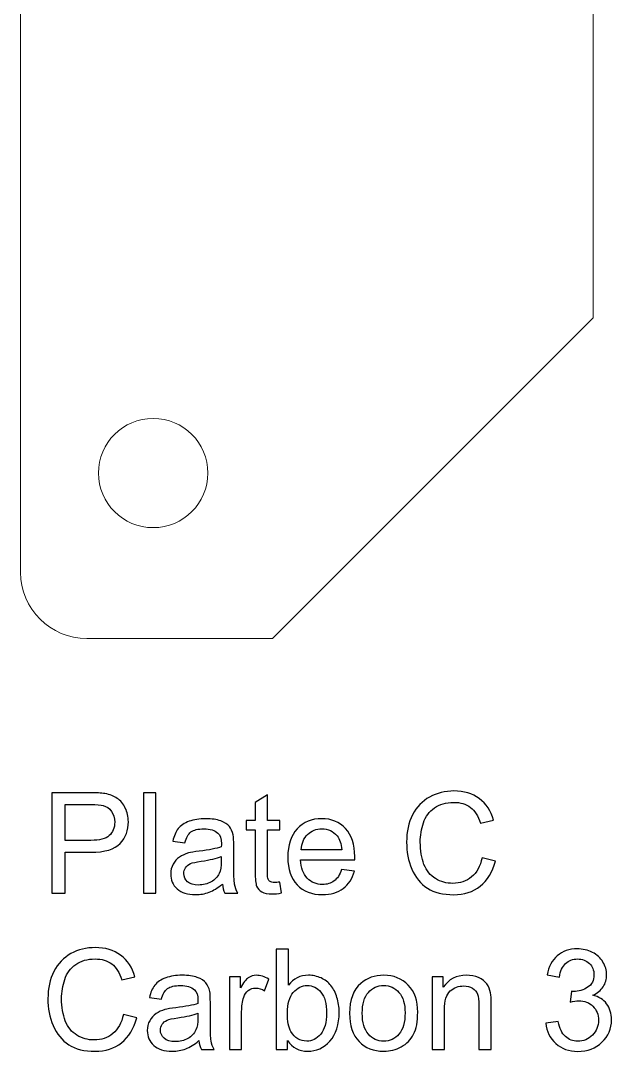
# Model space of a CAD drawing. Header units: millimetres. Extents: x -202 to 204, y -252 to 284.
# Drawn here: x -201.88 to -183.81, y 52.12 to 83.26 of the extents above; entities that cross this region are included whole.
import ezdxf

# ---------------------------------------------------------------- set-up
doc = ezdxf.new("R2010")
doc.units = ezdxf.units.MM
doc.header["$MEASUREMENT"] = 0
doc.layers.add('Layer 1', color=7, linetype='Continuous')

msp = doc.modelspace()

# ---------------------------------------------------------------- linework, layer by layer
at = {"layer": 'Layer 1', "color": 254, "lineweight": 20}
for points, knots in [([(-163.8764, 156.9806), (-163.8764, 126.8505), (-163.8764, 96.7205), (-163.8764, 66.5904), (-163.8764, 66.5904), (-163.8764, 65.4904), (-164.7764, 64.5904), (-165.8764, 64.5904), (-165.8764, 64.5904), (-165.8764, 64.5904), (-171.4764, 64.5904), (-171.4764, 64.5904), (-171.4764, 64.5904), (-171.4764, 64.5904), (-175.593, 68.707), (-175.593, 68.707), (-175.593, 68.707), (-175.593, 68.707), (-175.593, 85.285), (-175.593, 85.285), (-175.593, 85.285), (-175.593, 85.285), (-175.5934, 85.285), (-175.5934, 85.285), (-175.5934, 85.285), (-175.5937, 85.4917), (-175.6078, 85.7007), (-175.6374, 85.9112), (-175.6374, 85.9112), (-175.9832, 88.3719), (-178.2584, 90.0865), (-180.7191, 89.7406), (-180.7191, 89.7406), (-182.9693, 89.4244), (-184.5952, 87.4945), (-184.5925, 85.285), (-184.5925, 85.285), (-184.5925, 85.285), (-184.593, 85.285), (-184.593, 85.285), (-184.593, 85.285), (-184.593, 85.285), (-184.593, 74.2738), (-184.593, 74.2738), (-184.593, 74.2738), (-184.593, 74.2738), (-194.2764, 64.5904), (-194.2764, 64.5904), (-194.2764, 64.5904), (-194.2764, 64.5904), (-199.8764, 64.5904), (-199.8764, 64.5904), (-199.8764, 64.5904), (-200.9764, 64.5904), (-201.8764, 65.4904), (-201.8764, 66.5904), (-201.8764, 66.5904), (-201.8764, 103.2152), (-201.8764, 139.84), (-201.8764, 176.4648), (-201.8764, 176.4648), (-201.8764, 176.4648), (-198.2753, 180.0659), (-198.2753, 180.0659), (-198.2753, 180.0659), (-197.9151, 180.4262), (-197.5205, 180.7521), (-197.0972, 181.0387), (-197.0972, 181.0387), (-196.1375, 180.1348), (-194.7912, 179.6586), (-193.3841, 179.8563), (-193.3841, 179.8563), (-191.9764, 180.0542), (-190.8133, 180.8836), (-190.14, 182.0178), (-190.14, 182.0178), (-188.9277, 181.6232), (-187.8425, 180.9467), (-186.9617, 180.0659), (-186.9617, 180.0659), (-186.9617, 180.0659), (-163.8764, 156.9806), (-163.8764, 156.9806)], [0, 0, 0, 0, 0.0454545, 0.0454545, 0.0454545, 0.0454545, 0.0909091, 0.0909091, 0.0909091, 0.0909091, 0.1363636, 0.1363636, 0.1363636, 0.1363636, 0.1818182, 0.1818182, 0.1818182, 0.1818182, 0.2272727, 0.2272727, 0.2272727, 0.2272727, 0.2727273, 0.2727273, 0.2727273, 0.2727273, 0.3181818, 0.3181818, 0.3181818, 0.3181818, 0.3636364, 0.3636364, 0.3636364, 0.3636364, 0.4090909, 0.4090909, 0.4090909, 0.4090909, 0.4545455, 0.4545455, 0.4545455, 0.4545455, 0.5, 0.5, 0.5, 0.5, 0.5454545, 0.5454545, 0.5454545, 0.5454545, 0.5909091, 0.5909091, 0.5909091, 0.5909091, 0.6363636, 0.6363636, 0.6363636, 0.6363636, 0.6818182, 0.6818182, 0.6818182, 0.6818182, 0.7272727, 0.7272727, 0.7272727, 0.7272727, 0.7727273, 0.7727273, 0.7727273, 0.7727273, 0.8181818, 0.8181818, 0.8181818, 0.8181818, 0.8636364, 0.8636364, 0.8636364, 0.8636364, 0.9090909, 0.9090909, 0.9090909, 0.9090909, 1, 1, 1, 1]), ([(-197.8764, 71.2404), (-196.9651, 71.2404), (-196.2264, 70.5017), (-196.2264, 69.5904), (-196.2264, 69.5904), (-196.2264, 68.6791), (-196.9651, 67.9404), (-197.8764, 67.9404), (-197.8764, 67.9404), (-198.7877, 67.9404), (-199.5264, 68.6791), (-199.5264, 69.5904), (-199.5264, 69.5904), (-199.5264, 70.5017), (-198.7877, 71.2404), (-197.8764, 71.2404)], [0, 0, 0, 0, 0.2, 0.2, 0.2, 0.2, 0.4, 0.4, 0.4, 0.4, 0.6, 0.6, 0.6, 0.6, 1, 1, 1, 1])]:
    msp.add_open_spline(points, degree=3, knots=knots, dxfattribs=at)
at = {"layer": 'Layer 1', "color": 242}
for points, knots in [([(-200.9374, 56.905), (-200.9374, 56.905), (-200.9374, 59.9353), (-200.9374, 59.9353), (-200.9374, 59.9353), (-200.9374, 59.9353), (-199.7944, 59.9353), (-199.7944, 59.9353), (-199.7944, 59.9353), (-199.5934, 59.9353), (-199.4395, 59.9255), (-199.3337, 59.9064), (-199.3337, 59.9064), (-199.1848, 59.8817), (-199.06, 59.8344), (-198.9591, 59.7646), (-198.9591, 59.7646), (-198.8589, 59.6955), (-198.7777, 59.5974), (-198.7164, 59.4725), (-198.7164, 59.4725), (-198.655, 59.3469), (-198.6246, 59.2093), (-198.6246, 59.059), (-198.6246, 59.059), (-198.6246, 58.8015), (-198.7065, 58.5828), (-198.8702, 58.4043), (-198.8702, 58.4043), (-199.0346, 58.2265), (-199.3309, 58.1369), (-199.7592, 58.1369), (-199.7592, 58.1369), (-199.7592, 58.1369), (-200.5367, 58.1369), (-200.5367, 58.1369), (-200.5367, 58.1369), (-200.5367, 58.1369), (-200.5367, 56.905), (-200.5367, 56.905), (-200.5367, 56.905), (-200.5367, 56.905), (-200.9374, 56.905), (-200.9374, 56.905)], [0, 0, 0, 0, 0.0833333, 0.0833333, 0.0833333, 0.0833333, 0.1666667, 0.1666667, 0.1666667, 0.1666667, 0.25, 0.25, 0.25, 0.25, 0.3333333, 0.3333333, 0.3333333, 0.3333333, 0.4166667, 0.4166667, 0.4166667, 0.4166667, 0.5, 0.5, 0.5, 0.5, 0.5833333, 0.5833333, 0.5833333, 0.5833333, 0.6666667, 0.6666667, 0.6666667, 0.6666667, 0.75, 0.75, 0.75, 0.75, 0.8333333, 0.8333333, 0.8333333, 0.8333333, 1, 1, 1, 1]), ([(-198.1696, 56.905), (-198.1696, 56.905), (-198.1696, 59.9353), (-198.1696, 59.9353), (-198.1696, 59.9353), (-198.1696, 59.9353), (-197.7977, 59.9353), (-197.7977, 59.9353), (-197.7977, 59.9353), (-197.7977, 59.9353), (-197.7977, 56.905), (-197.7977, 56.905), (-197.7977, 56.905), (-197.7977, 56.905), (-198.1696, 56.905), (-198.1696, 56.905)], [0, 0, 0, 0, 0.2, 0.2, 0.2, 0.2, 0.4, 0.4, 0.4, 0.4, 0.6, 0.6, 0.6, 0.6, 1, 1, 1, 1]), ([(-194.0541, 57.238), (-194.0541, 57.238), (-194.0005, 56.9092), (-194.0005, 56.9092), (-194.0005, 56.9092), (-194.1049, 56.8874), (-194.1988, 56.8761), (-194.2813, 56.8761), (-194.2813, 56.8761), (-194.4168, 56.8761), (-194.5212, 56.8972), (-194.596, 56.9403), (-194.596, 56.9403), (-194.6701, 56.9826), (-194.7223, 57.0391), (-194.7526, 57.1089), (-194.7526, 57.1089), (-194.7829, 57.178), (-194.7985, 57.3248), (-194.7985, 57.5478), (-194.7985, 57.5478), (-194.7985, 57.5478), (-194.7985, 58.8107), (-194.7985, 58.8107), (-194.7985, 58.8107), (-194.7985, 58.8107), (-195.0715, 58.8107), (-195.0715, 58.8107), (-195.0715, 58.8107), (-195.0715, 58.8107), (-195.0715, 59.1), (-195.0715, 59.1), (-195.0715, 59.1), (-195.0715, 59.1), (-194.7985, 59.1), (-194.7985, 59.1), (-194.7985, 59.1), (-194.7985, 59.1), (-194.7985, 59.6439), (-194.7985, 59.6439), (-194.7985, 59.6439), (-194.7985, 59.6439), (-194.4281, 59.8669), (-194.4281, 59.8669), (-194.4281, 59.8669), (-194.4281, 59.8669), (-194.4281, 59.1), (-194.4281, 59.1), (-194.4281, 59.1), (-194.4281, 59.1), (-194.0541, 59.1), (-194.0541, 59.1), (-194.0541, 59.1), (-194.0541, 59.1), (-194.0541, 58.8107), (-194.0541, 58.8107), (-194.0541, 58.8107), (-194.0541, 58.8107), (-194.4281, 58.8107), (-194.4281, 58.8107), (-194.4281, 58.8107), (-194.4281, 58.8107), (-194.4281, 57.5273), (-194.4281, 57.5273), (-194.4281, 57.5273), (-194.4281, 57.4208), (-194.4217, 57.353), (-194.409, 57.3227), (-194.409, 57.3227), (-194.3956, 57.2923), (-194.3744, 57.2684), (-194.3448, 57.25), (-194.3448, 57.25), (-194.3152, 57.2324), (-194.2728, 57.2232), (-194.2178, 57.2232), (-194.2178, 57.2232), (-194.1762, 57.2232), (-194.1218, 57.2281), (-194.0541, 57.238)], [0, 0, 0, 0, 0.047619, 0.047619, 0.047619, 0.047619, 0.0952381, 0.0952381, 0.0952381, 0.0952381, 0.1428571, 0.1428571, 0.1428571, 0.1428571, 0.1904762, 0.1904762, 0.1904762, 0.1904762, 0.2380952, 0.2380952, 0.2380952, 0.2380952, 0.2857143, 0.2857143, 0.2857143, 0.2857143, 0.3333333, 0.3333333, 0.3333333, 0.3333333, 0.3809524, 0.3809524, 0.3809524, 0.3809524, 0.4285714, 0.4285714, 0.4285714, 0.4285714, 0.4761905, 0.4761905, 0.4761905, 0.4761905, 0.5238095, 0.5238095, 0.5238095, 0.5238095, 0.5714286, 0.5714286, 0.5714286, 0.5714286, 0.6190476, 0.6190476, 0.6190476, 0.6190476, 0.6666667, 0.6666667, 0.6666667, 0.6666667, 0.7142857, 0.7142857, 0.7142857, 0.7142857, 0.7619048, 0.7619048, 0.7619048, 0.7619048, 0.8095238, 0.8095238, 0.8095238, 0.8095238, 0.8571429, 0.8571429, 0.8571429, 0.8571429, 0.9047619, 0.9047619, 0.9047619, 0.9047619, 1, 1, 1, 1]), ([(-187.9503, 57.9676), (-187.9503, 57.9676), (-187.5489, 57.866), (-187.5489, 57.866), (-187.5489, 57.866), (-187.6328, 57.5372), (-187.7845, 57.286), (-188.0025, 57.1124), (-188.0025, 57.1124), (-188.2213, 56.9396), (-188.488, 56.8535), (-188.804, 56.8535), (-188.804, 56.8535), (-189.1307, 56.8535), (-189.396, 56.9198), (-189.6006, 57.0525), (-189.6006, 57.0525), (-189.8052, 57.1858), (-189.9611, 57.3784), (-190.0677, 57.6303), (-190.0677, 57.6303), (-190.1742, 57.8829), (-190.2278, 58.1538), (-190.2278, 58.4431), (-190.2278, 58.4431), (-190.2278, 58.7585), (-190.1679, 59.0336), (-190.0472, 59.2686), (-190.0472, 59.2686), (-189.9266, 59.5035), (-189.7551, 59.682), (-189.5322, 59.8041), (-189.5322, 59.8041), (-189.3099, 59.9262), (-189.0651, 59.9868), (-188.7977, 59.9868), (-188.7977, 59.9868), (-188.4943, 59.9868), (-188.2396, 59.9099), (-188.0329, 59.7554), (-188.0329, 59.7554), (-187.8261, 59.6009), (-187.6822, 59.3843), (-187.6011, 59.1042), (-187.6011, 59.1042), (-187.6011, 59.1042), (-187.9955, 59.0111), (-187.9955, 59.0111), (-187.9955, 59.0111), (-188.066, 59.2319), (-188.1676, 59.3921), (-188.3017, 59.493), (-188.3017, 59.493), (-188.435, 59.5939), (-188.603, 59.6439), (-188.8062, 59.6439), (-188.8062, 59.6439), (-189.039, 59.6439), (-189.233, 59.5882), (-189.3896, 59.4767), (-189.3896, 59.4767), (-189.5463, 59.3645), (-189.6563, 59.215), (-189.7191, 59.0266), (-189.7191, 59.0266), (-189.7826, 58.8389), (-189.8144, 58.6449), (-189.8144, 58.4452), (-189.8144, 58.4452), (-189.8144, 58.187), (-189.777, 57.9626), (-189.7022, 57.77), (-189.7022, 57.77), (-189.6267, 57.5781), (-189.5103, 57.4342), (-189.3515, 57.3389), (-189.3515, 57.3389), (-189.1928, 57.2437), (-189.0213, 57.1964), (-188.8365, 57.1964), (-188.8365, 57.1964), (-188.6121, 57.1964), (-188.4223, 57.2613), (-188.2664, 57.3904), (-188.2664, 57.3904), (-188.1105, 57.5202), (-188.0054, 57.7129), (-187.9503, 57.9676)], [0, 0, 0, 0, 0.0434783, 0.0434783, 0.0434783, 0.0434783, 0.0869565, 0.0869565, 0.0869565, 0.0869565, 0.1304348, 0.1304348, 0.1304348, 0.1304348, 0.173913, 0.173913, 0.173913, 0.173913, 0.2173913, 0.2173913, 0.2173913, 0.2173913, 0.2608696, 0.2608696, 0.2608696, 0.2608696, 0.3043478, 0.3043478, 0.3043478, 0.3043478, 0.3478261, 0.3478261, 0.3478261, 0.3478261, 0.3913043, 0.3913043, 0.3913043, 0.3913043, 0.4347826, 0.4347826, 0.4347826, 0.4347826, 0.4782609, 0.4782609, 0.4782609, 0.4782609, 0.5217391, 0.5217391, 0.5217391, 0.5217391, 0.5652174, 0.5652174, 0.5652174, 0.5652174, 0.6086957, 0.6086957, 0.6086957, 0.6086957, 0.6521739, 0.6521739, 0.6521739, 0.6521739, 0.6956522, 0.6956522, 0.6956522, 0.6956522, 0.7391304, 0.7391304, 0.7391304, 0.7391304, 0.7826087, 0.7826087, 0.7826087, 0.7826087, 0.826087, 0.826087, 0.826087, 0.826087, 0.8695652, 0.8695652, 0.8695652, 0.8695652, 0.9130435, 0.9130435, 0.9130435, 0.9130435, 1, 1, 1, 1]), ([(-200.5367, 58.4946), (-200.5367, 58.4946), (-199.7528, 58.4946), (-199.7528, 58.4946), (-199.7528, 58.4946), (-199.4939, 58.4946), (-199.3097, 58.5426), (-199.2011, 58.6392), (-199.2011, 58.6392), (-199.0924, 58.7359), (-199.0381, 58.8714), (-199.0381, 59.0463), (-199.0381, 59.0463), (-199.0381, 59.1733), (-199.0698, 59.282), (-199.134, 59.3723), (-199.134, 59.3723), (-199.1982, 59.4626), (-199.2822, 59.5219), (-199.3873, 59.5508), (-199.3873, 59.5508), (-199.4551, 59.5685), (-199.5792, 59.5776), (-199.7613, 59.5776), (-199.7613, 59.5776), (-199.7613, 59.5776), (-200.5367, 59.5776), (-200.5367, 59.5776), (-200.5367, 59.5776), (-200.5367, 59.5776), (-200.5367, 58.4946), (-200.5367, 58.4946)], [0, 0, 0, 0, 0.1111111, 0.1111111, 0.1111111, 0.1111111, 0.2222222, 0.2222222, 0.2222222, 0.2222222, 0.3333333, 0.3333333, 0.3333333, 0.3333333, 0.4444444, 0.4444444, 0.4444444, 0.4444444, 0.5555556, 0.5555556, 0.5555556, 0.5555556, 0.6666667, 0.6666667, 0.6666667, 0.6666667, 0.7777778, 0.7777778, 0.7777778, 0.7777778, 1, 1, 1, 1]), ([(-195.7883, 57.1759), (-195.9266, 57.0588), (-196.0593, 56.9763), (-196.1863, 56.9276), (-196.1863, 56.9276), (-196.314, 56.8796), (-196.4508, 56.8556), (-196.5969, 56.8556), (-196.5969, 56.8556), (-196.8382, 56.8556), (-197.023, 56.9142), (-197.1529, 57.032), (-197.1529, 57.032), (-197.282, 57.1498), (-197.3469, 57.3008), (-197.3469, 57.4836), (-197.3469, 57.4836), (-197.3469, 57.5915), (-197.3229, 57.6896), (-197.2735, 57.7785), (-197.2735, 57.7785), (-197.2248, 57.8674), (-197.1606, 57.9386), (-197.0816, 57.9923), (-197.0816, 57.9923), (-197.0019, 58.0459), (-196.913, 58.0868), (-196.8135, 58.1143), (-196.8135, 58.1143), (-196.7408, 58.1334), (-196.6308, 58.1524), (-196.4833, 58.1701), (-196.4833, 58.1701), (-196.1827, 58.206), (-195.9612, 58.2484), (-195.8194, 58.2985), (-195.8194, 58.2985), (-195.818, 58.3493), (-195.8173, 58.3817), (-195.8173, 58.3951), (-195.8173, 58.3951), (-195.8173, 58.5468), (-195.8525, 58.6541), (-195.9231, 58.7154), (-195.9231, 58.7154), (-196.0176, 58.8001), (-196.1595, 58.8417), (-196.3464, 58.8417), (-196.3464, 58.8417), (-196.5214, 58.8417), (-196.6505, 58.8114), (-196.7345, 58.75), (-196.7345, 58.75), (-196.8177, 58.6886), (-196.8791, 58.58), (-196.9193, 58.424), (-196.9193, 58.424), (-196.9193, 58.424), (-197.2827, 58.4741), (-197.2827, 58.4741), (-197.2827, 58.4741), (-197.2495, 58.6294), (-197.1952, 58.7557), (-197.1197, 58.8509), (-197.1197, 58.8509), (-197.0442, 58.9469), (-196.9341, 59.0209), (-196.7909, 59.0724), (-196.7909, 59.0724), (-196.6477, 59.124), (-196.4819, 59.1501), (-196.2928, 59.1501), (-196.2928, 59.1501), (-196.1051, 59.1501), (-195.9534, 59.1275), (-195.8363, 59.0837), (-195.8363, 59.0837), (-195.7192, 59.0393), (-195.6331, 58.9843), (-195.5774, 58.9172), (-195.5774, 58.9172), (-195.5223, 58.8502), (-195.4842, 58.7662), (-195.4617, 58.6639), (-195.4617, 58.6639), (-195.4497, 58.6004), (-195.4433, 58.4861), (-195.4433, 58.321), (-195.4433, 58.321), (-195.4433, 58.321), (-195.4433, 57.825), (-195.4433, 57.825), (-195.4433, 57.825), (-195.4433, 57.4786), (-195.4356, 57.2599), (-195.4193, 57.1689), (-195.4193, 57.1689), (-195.4038, 57.0772), (-195.3721, 56.989), (-195.3255, 56.905), (-195.3255, 56.905), (-195.3255, 56.905), (-195.7143, 56.905), (-195.7143, 56.905), (-195.7143, 56.905), (-195.7524, 56.9819), (-195.7778, 57.0722), (-195.7883, 57.1759)], [0, 0, 0, 0, 0.0357143, 0.0357143, 0.0357143, 0.0357143, 0.0714286, 0.0714286, 0.0714286, 0.0714286, 0.1071429, 0.1071429, 0.1071429, 0.1071429, 0.1428571, 0.1428571, 0.1428571, 0.1428571, 0.1785714, 0.1785714, 0.1785714, 0.1785714, 0.2142857, 0.2142857, 0.2142857, 0.2142857, 0.25, 0.25, 0.25, 0.25, 0.2857143, 0.2857143, 0.2857143, 0.2857143, 0.3214286, 0.3214286, 0.3214286, 0.3214286, 0.3571429, 0.3571429, 0.3571429, 0.3571429, 0.3928571, 0.3928571, 0.3928571, 0.3928571, 0.4285714, 0.4285714, 0.4285714, 0.4285714, 0.4642857, 0.4642857, 0.4642857, 0.4642857, 0.5, 0.5, 0.5, 0.5, 0.5357143, 0.5357143, 0.5357143, 0.5357143, 0.5714286, 0.5714286, 0.5714286, 0.5714286, 0.6071429, 0.6071429, 0.6071429, 0.6071429, 0.6428571, 0.6428571, 0.6428571, 0.6428571, 0.6785714, 0.6785714, 0.6785714, 0.6785714, 0.7142857, 0.7142857, 0.7142857, 0.7142857, 0.75, 0.75, 0.75, 0.75, 0.7857143, 0.7857143, 0.7857143, 0.7857143, 0.8214286, 0.8214286, 0.8214286, 0.8214286, 0.8571429, 0.8571429, 0.8571429, 0.8571429, 0.8928571, 0.8928571, 0.8928571, 0.8928571, 0.9285714, 0.9285714, 0.9285714, 0.9285714, 1, 1, 1, 1]), ([(-192.1879, 57.612), (-192.1879, 57.612), (-191.8034, 57.5647), (-191.8034, 57.5647), (-191.8034, 57.5647), (-191.864, 57.3396), (-191.9762, 57.1653), (-192.1399, 57.0412), (-192.1399, 57.0412), (-192.3043, 56.9177), (-192.5139, 56.8556), (-192.7686, 56.8556), (-192.7686, 56.8556), (-193.0896, 56.8556), (-193.3443, 56.9544), (-193.532, 57.1519), (-193.532, 57.1519), (-193.7203, 57.3495), (-193.8142, 57.6268), (-193.8142, 57.9838), (-193.8142, 57.9838), (-193.8142, 58.3535), (-193.7189, 58.6399), (-193.5291, 58.8439), (-193.5291, 58.8439), (-193.3386, 59.0478), (-193.0924, 59.1501), (-192.789, 59.1501), (-192.789, 59.1501), (-192.4955, 59.1501), (-192.2556, 59.0499), (-192.0701, 58.8502), (-192.0701, 58.8502), (-191.8838, 58.6505), (-191.7907, 58.369), (-191.7907, 58.0071), (-191.7907, 58.0071), (-191.7907, 57.9845), (-191.7914, 57.9513), (-191.7928, 57.9076), (-191.7928, 57.9076), (-191.7928, 57.9076), (-193.4297, 57.9076), (-193.4297, 57.9076), (-193.4297, 57.9076), (-193.4162, 57.6663), (-193.3478, 57.4814), (-193.225, 57.3537), (-193.225, 57.3537), (-193.1023, 57.2253), (-192.9499, 57.1611), (-192.7664, 57.1611), (-192.7664, 57.1611), (-192.6303, 57.1611), (-192.5139, 57.1971), (-192.4172, 57.2691), (-192.4172, 57.2691), (-192.3205, 57.3403), (-192.2443, 57.4546), (-192.1879, 57.612)], [0, 0, 0, 0, 0.0625, 0.0625, 0.0625, 0.0625, 0.125, 0.125, 0.125, 0.125, 0.1875, 0.1875, 0.1875, 0.1875, 0.25, 0.25, 0.25, 0.25, 0.3125, 0.3125, 0.3125, 0.3125, 0.375, 0.375, 0.375, 0.375, 0.4375, 0.4375, 0.4375, 0.4375, 0.5, 0.5, 0.5, 0.5, 0.5625, 0.5625, 0.5625, 0.5625, 0.625, 0.625, 0.625, 0.625, 0.6875, 0.6875, 0.6875, 0.6875, 0.75, 0.75, 0.75, 0.75, 0.8125, 0.8125, 0.8125, 0.8125, 0.875, 0.875, 0.875, 0.875, 1, 1, 1, 1]), ([(-193.4092, 58.2138), (-193.4092, 58.2138), (-192.1837, 58.2138), (-192.1837, 58.2138), (-192.1837, 58.2138), (-192.1999, 58.3979), (-192.2472, 58.5369), (-192.3241, 58.6287), (-192.3241, 58.6287), (-192.4426, 58.7719), (-192.5964, 58.8439), (-192.7848, 58.8439), (-192.7848, 58.8439), (-192.9555, 58.8439), (-193.0995, 58.7867), (-193.2159, 58.6724), (-193.2159, 58.6724), (-193.3323, 58.5581), (-193.3965, 58.405), (-193.4092, 58.2138)], [0, 0, 0, 0, 0.1666667, 0.1666667, 0.1666667, 0.1666667, 0.3333333, 0.3333333, 0.3333333, 0.3333333, 0.5, 0.5, 0.5, 0.5, 0.6666667, 0.6666667, 0.6666667, 0.6666667, 1, 1, 1, 1]), ([(-195.8194, 58.0071), (-195.9548, 57.9513), (-196.1573, 57.9048), (-196.4269, 57.866), (-196.4269, 57.866), (-196.58, 57.8441), (-196.6886, 57.8194), (-196.7514, 57.7919), (-196.7514, 57.7919), (-196.8149, 57.7644), (-196.8643, 57.7241), (-196.8982, 57.6705), (-196.8982, 57.6705), (-196.9327, 57.6176), (-196.9504, 57.559), (-196.9504, 57.4941), (-196.9504, 57.4941), (-196.9504, 57.3947), (-196.9123, 57.3121), (-196.8375, 57.2458), (-196.8375, 57.2458), (-196.7627, 57.1802), (-196.6526, 57.147), (-196.508, 57.147), (-196.508, 57.147), (-196.3648, 57.147), (-196.2371, 57.178), (-196.1256, 57.2408), (-196.1256, 57.2408), (-196.0141, 57.3036), (-195.9316, 57.3897), (-195.8794, 57.4984), (-195.8794, 57.4984), (-195.8391, 57.5823), (-195.8194, 57.7065), (-195.8194, 57.8702), (-195.8194, 57.8702), (-195.8194, 57.8702), (-195.8194, 58.0071), (-195.8194, 58.0071)], [0, 0, 0, 0, 0.0909091, 0.0909091, 0.0909091, 0.0909091, 0.1818182, 0.1818182, 0.1818182, 0.1818182, 0.2727273, 0.2727273, 0.2727273, 0.2727273, 0.3636364, 0.3636364, 0.3636364, 0.3636364, 0.4545455, 0.4545455, 0.4545455, 0.4545455, 0.5454545, 0.5454545, 0.5454545, 0.5454545, 0.6363636, 0.6363636, 0.6363636, 0.6363636, 0.7272727, 0.7272727, 0.7272727, 0.7272727, 0.8181818, 0.8181818, 0.8181818, 0.8181818, 1, 1, 1, 1]), ([(-198.7756, 53.2383), (-198.7756, 53.2383), (-198.3742, 53.1367), (-198.3742, 53.1367), (-198.3742, 53.1367), (-198.4581, 52.8079), (-198.6098, 52.5567), (-198.8278, 52.3831), (-198.8278, 52.3831), (-199.0466, 52.2103), (-199.3133, 52.1242), (-199.6293, 52.1242), (-199.6293, 52.1242), (-199.956, 52.1242), (-200.2213, 52.1905), (-200.4259, 52.3232), (-200.4259, 52.3232), (-200.6305, 52.4565), (-200.7864, 52.6491), (-200.893, 52.901), (-200.893, 52.901), (-200.9995, 53.1536), (-201.0531, 53.4245), (-201.0531, 53.7138), (-201.0531, 53.7138), (-201.0531, 54.0292), (-200.9932, 54.3043), (-200.8725, 54.5393), (-200.8725, 54.5393), (-200.7519, 54.7742), (-200.5804, 54.9527), (-200.3575, 55.0748), (-200.3575, 55.0748), (-200.1352, 55.1969), (-199.8904, 55.2575), (-199.623, 55.2575), (-199.623, 55.2575), (-199.3196, 55.2575), (-199.0649, 55.1806), (-198.8582, 55.0261), (-198.8582, 55.0261), (-198.6514, 54.8716), (-198.5075, 54.655), (-198.4264, 54.3749), (-198.4264, 54.3749), (-198.4264, 54.3749), (-198.8208, 54.2818), (-198.8208, 54.2818), (-198.8208, 54.2818), (-198.8913, 54.5026), (-198.9929, 54.6628), (-199.127, 54.7637), (-199.127, 54.7637), (-199.2603, 54.8646), (-199.4283, 54.9146), (-199.6315, 54.9146), (-199.6315, 54.9146), (-199.8643, 54.9146), (-200.0583, 54.8589), (-200.2149, 54.7474), (-200.2149, 54.7474), (-200.3716, 54.6352), (-200.4816, 54.4857), (-200.5444, 54.2973), (-200.5444, 54.2973), (-200.6079, 54.1096), (-200.6397, 53.9156), (-200.6397, 53.7159), (-200.6397, 53.7159), (-200.6397, 53.4577), (-200.6023, 53.2333), (-200.5275, 53.0407), (-200.5275, 53.0407), (-200.452, 52.8488), (-200.3356, 52.7049), (-200.1768, 52.6096), (-200.1768, 52.6096), (-200.0181, 52.5144), (-199.8466, 52.4671), (-199.6618, 52.4671), (-199.6618, 52.4671), (-199.4374, 52.4671), (-199.2476, 52.532), (-199.0917, 52.6611), (-199.0917, 52.6611), (-198.9358, 52.7909), (-198.8307, 52.9836), (-198.7756, 53.2383)], [0, 0, 0, 0, 0.0434783, 0.0434783, 0.0434783, 0.0434783, 0.0869565, 0.0869565, 0.0869565, 0.0869565, 0.1304348, 0.1304348, 0.1304348, 0.1304348, 0.173913, 0.173913, 0.173913, 0.173913, 0.2173913, 0.2173913, 0.2173913, 0.2173913, 0.2608696, 0.2608696, 0.2608696, 0.2608696, 0.3043478, 0.3043478, 0.3043478, 0.3043478, 0.3478261, 0.3478261, 0.3478261, 0.3478261, 0.3913043, 0.3913043, 0.3913043, 0.3913043, 0.4347826, 0.4347826, 0.4347826, 0.4347826, 0.4782609, 0.4782609, 0.4782609, 0.4782609, 0.5217391, 0.5217391, 0.5217391, 0.5217391, 0.5652174, 0.5652174, 0.5652174, 0.5652174, 0.6086957, 0.6086957, 0.6086957, 0.6086957, 0.6521739, 0.6521739, 0.6521739, 0.6521739, 0.6956522, 0.6956522, 0.6956522, 0.6956522, 0.7391304, 0.7391304, 0.7391304, 0.7391304, 0.7826087, 0.7826087, 0.7826087, 0.7826087, 0.826087, 0.826087, 0.826087, 0.826087, 0.8695652, 0.8695652, 0.8695652, 0.8695652, 0.9130435, 0.9130435, 0.9130435, 0.9130435, 1, 1, 1, 1]), ([(-193.8206, 52.1757), (-193.8206, 52.1757), (-194.1656, 52.1757), (-194.1656, 52.1757), (-194.1656, 52.1757), (-194.1656, 52.1757), (-194.1656, 55.206), (-194.1656, 55.206), (-194.1656, 55.206), (-194.1656, 55.206), (-193.7938, 55.206), (-193.7938, 55.206), (-193.7938, 55.206), (-193.7938, 55.206), (-193.7938, 54.1251), (-193.7938, 54.1251), (-193.7938, 54.1251), (-193.6365, 54.322), (-193.4361, 54.4208), (-193.1927, 54.4208), (-193.1927, 54.4208), (-193.0572, 54.4208), (-192.9295, 54.3932), (-192.8088, 54.3389), (-192.8088, 54.3389), (-192.6882, 54.2846), (-192.5894, 54.2077), (-192.5111, 54.1096), (-192.5111, 54.1096), (-192.4335, 54.0108), (-192.3721, 53.8923), (-192.3284, 53.7526), (-192.3284, 53.7526), (-192.2839, 53.6136), (-192.262, 53.4647), (-192.262, 53.3067), (-192.262, 53.3067), (-192.262, 52.9299), (-192.3552, 52.6392), (-192.5414, 52.4339), (-192.5414, 52.4339), (-192.727, 52.2286), (-192.9507, 52.1263), (-193.211, 52.1263), (-193.211, 52.1263), (-193.4699, 52.1263), (-193.6731, 52.2343), (-193.8206, 52.4509), (-193.8206, 52.4509), (-193.8206, 52.4509), (-193.8206, 52.1757), (-193.8206, 52.1757)], [0, 0, 0, 0, 0.0714286, 0.0714286, 0.0714286, 0.0714286, 0.1428571, 0.1428571, 0.1428571, 0.1428571, 0.2142857, 0.2142857, 0.2142857, 0.2142857, 0.2857143, 0.2857143, 0.2857143, 0.2857143, 0.3571429, 0.3571429, 0.3571429, 0.3571429, 0.4285714, 0.4285714, 0.4285714, 0.4285714, 0.5, 0.5, 0.5, 0.5, 0.5714286, 0.5714286, 0.5714286, 0.5714286, 0.6428571, 0.6428571, 0.6428571, 0.6428571, 0.7142857, 0.7142857, 0.7142857, 0.7142857, 0.7857143, 0.7857143, 0.7857143, 0.7857143, 0.8571429, 0.8571429, 0.8571429, 0.8571429, 1, 1, 1, 1]), ([(-186.0257, 52.9758), (-186.0257, 52.9758), (-185.6539, 53.0252), (-185.6539, 53.0252), (-185.6539, 53.0252), (-185.6108, 52.8142), (-185.5382, 52.6625), (-185.4359, 52.5694), (-185.4359, 52.5694), (-185.3329, 52.4763), (-185.208, 52.4297), (-185.0605, 52.4297), (-185.0605, 52.4297), (-184.8855, 52.4297), (-184.7374, 52.4904), (-184.6167, 52.6117), (-184.6167, 52.6117), (-184.4968, 52.7331), (-184.4361, 52.8834), (-184.4361, 53.0626), (-184.4361, 53.0626), (-184.4361, 53.2333), (-184.4918, 53.3744), (-184.6033, 53.4852), (-184.6033, 53.4852), (-184.7155, 53.596), (-184.8573, 53.6517), (-185.0295, 53.6517), (-185.0295, 53.6517), (-185.1, 53.6517), (-185.1875, 53.6376), (-185.2919, 53.6101), (-185.2919, 53.6101), (-185.2919, 53.6101), (-185.2503, 53.9368), (-185.2503, 53.9368), (-185.2503, 53.9368), (-185.2256, 53.9339), (-185.2059, 53.9325), (-185.1903, 53.9325), (-185.1903, 53.9325), (-185.0323, 53.9325), (-184.8898, 53.9741), (-184.7628, 54.0567), (-184.7628, 54.0567), (-184.6358, 54.1392), (-184.5723, 54.267), (-184.5723, 54.4391), (-184.5723, 54.4391), (-184.5723, 54.5753), (-184.6188, 54.6889), (-184.7113, 54.7778), (-184.7113, 54.7778), (-184.8037, 54.8674), (-184.9229, 54.9125), (-185.069, 54.9125), (-185.069, 54.9125), (-185.2136, 54.9125), (-185.3343, 54.8667), (-185.4302, 54.7764), (-185.4302, 54.7764), (-185.5269, 54.6853), (-185.589, 54.5485), (-185.6165, 54.3664), (-185.6165, 54.3664), (-185.6165, 54.3664), (-185.9883, 54.4328), (-185.9883, 54.4328), (-185.9883, 54.4328), (-185.9432, 54.6825), (-185.8394, 54.8758), (-185.6786, 55.0127), (-185.6786, 55.0127), (-185.517, 55.1496), (-185.3166, 55.2187), (-185.0767, 55.2187), (-185.0767, 55.2187), (-184.9116, 55.2187), (-184.7592, 55.1828), (-184.6202, 55.1122), (-184.6202, 55.1122), (-184.4813, 55.0409), (-184.3747, 54.9443), (-184.3006, 54.8215), (-184.3006, 54.8215), (-184.2273, 54.6987), (-184.1899, 54.5689), (-184.1899, 54.4306), (-184.1899, 54.4306), (-184.1899, 54.3001), (-184.2251, 54.1809), (-184.2957, 54.0729), (-184.2957, 54.0729), (-184.3662, 53.9657), (-184.47, 53.8803), (-184.6075, 53.8168), (-184.6075, 53.8168), (-184.4283, 53.7759), (-184.2893, 53.6898), (-184.1899, 53.5593), (-184.1899, 53.5593), (-184.0911, 53.4295), (-184.0417, 53.2665), (-184.0417, 53.071), (-184.0417, 53.071), (-184.0417, 52.8065), (-184.1376, 52.5821), (-184.331, 52.3979), (-184.331, 52.3979), (-184.5236, 52.2138), (-184.7677, 52.1221), (-185.0626, 52.1221), (-185.0626, 52.1221), (-185.3286, 52.1221), (-185.5495, 52.2011), (-185.7251, 52.3598), (-185.7251, 52.3598), (-185.9008, 52.5179), (-186.001, 52.7232), (-186.0257, 52.9758)], [0, 0, 0, 0, 0.0322581, 0.0322581, 0.0322581, 0.0322581, 0.0645161, 0.0645161, 0.0645161, 0.0645161, 0.0967742, 0.0967742, 0.0967742, 0.0967742, 0.1290323, 0.1290323, 0.1290323, 0.1290323, 0.1612903, 0.1612903, 0.1612903, 0.1612903, 0.1935484, 0.1935484, 0.1935484, 0.1935484, 0.2258065, 0.2258065, 0.2258065, 0.2258065, 0.2580645, 0.2580645, 0.2580645, 0.2580645, 0.2903226, 0.2903226, 0.2903226, 0.2903226, 0.3225806, 0.3225806, 0.3225806, 0.3225806, 0.3548387, 0.3548387, 0.3548387, 0.3548387, 0.3870968, 0.3870968, 0.3870968, 0.3870968, 0.4193548, 0.4193548, 0.4193548, 0.4193548, 0.4516129, 0.4516129, 0.4516129, 0.4516129, 0.483871, 0.483871, 0.483871, 0.483871, 0.516129, 0.516129, 0.516129, 0.516129, 0.5483871, 0.5483871, 0.5483871, 0.5483871, 0.5806452, 0.5806452, 0.5806452, 0.5806452, 0.6129032, 0.6129032, 0.6129032, 0.6129032, 0.6451613, 0.6451613, 0.6451613, 0.6451613, 0.6774194, 0.6774194, 0.6774194, 0.6774194, 0.7096774, 0.7096774, 0.7096774, 0.7096774, 0.7419355, 0.7419355, 0.7419355, 0.7419355, 0.7741935, 0.7741935, 0.7741935, 0.7741935, 0.8064516, 0.8064516, 0.8064516, 0.8064516, 0.8387097, 0.8387097, 0.8387097, 0.8387097, 0.8709677, 0.8709677, 0.8709677, 0.8709677, 0.9032258, 0.9032258, 0.9032258, 0.9032258, 0.9354839, 0.9354839, 0.9354839, 0.9354839, 1, 1, 1, 1]), ([(-196.4953, 52.4466), (-196.6336, 52.3295), (-196.7663, 52.247), (-196.8933, 52.1983), (-196.8933, 52.1983), (-197.021, 52.1503), (-197.1578, 52.1263), (-197.3039, 52.1263), (-197.3039, 52.1263), (-197.5452, 52.1263), (-197.73, 52.1849), (-197.8599, 52.3027), (-197.8599, 52.3027), (-197.989, 52.4205), (-198.0539, 52.5715), (-198.0539, 52.7543), (-198.0539, 52.7543), (-198.0539, 52.8622), (-198.0299, 52.9603), (-197.9805, 53.0492), (-197.9805, 53.0492), (-197.9318, 53.1381), (-197.8676, 53.2093), (-197.7886, 53.263), (-197.7886, 53.263), (-197.7089, 53.3166), (-197.62, 53.3575), (-197.5205, 53.385), (-197.5205, 53.385), (-197.4478, 53.4041), (-197.3378, 53.4231), (-197.1903, 53.4408), (-197.1903, 53.4408), (-196.8897, 53.4767), (-196.6682, 53.5191), (-196.5264, 53.5692), (-196.5264, 53.5692), (-196.525, 53.62), (-196.5243, 53.6524), (-196.5243, 53.6658), (-196.5243, 53.6658), (-196.5243, 53.8175), (-196.5595, 53.9248), (-196.6301, 53.9861), (-196.6301, 53.9861), (-196.7246, 54.0708), (-196.8665, 54.1124), (-197.0534, 54.1124), (-197.0534, 54.1124), (-197.2284, 54.1124), (-197.3575, 54.0821), (-197.4415, 54.0207), (-197.4415, 54.0207), (-197.5247, 53.9593), (-197.5861, 53.8507), (-197.6263, 53.6947), (-197.6263, 53.6947), (-197.6263, 53.6947), (-197.9897, 53.7448), (-197.9897, 53.7448), (-197.9897, 53.7448), (-197.9565, 53.9001), (-197.9022, 54.0264), (-197.8267, 54.1216), (-197.8267, 54.1216), (-197.7512, 54.2176), (-197.6411, 54.2916), (-197.4979, 54.3431), (-197.4979, 54.3431), (-197.3547, 54.3947), (-197.1889, 54.4208), (-196.9998, 54.4208), (-196.9998, 54.4208), (-196.8121, 54.4208), (-196.6604, 54.3982), (-196.5433, 54.3544), (-196.5433, 54.3544), (-196.4262, 54.31), (-196.3401, 54.255), (-196.2844, 54.1879), (-196.2844, 54.1879), (-196.2293, 54.1209), (-196.1912, 54.0369), (-196.1687, 53.9346), (-196.1687, 53.9346), (-196.1567, 53.8711), (-196.1503, 53.7568), (-196.1503, 53.5917), (-196.1503, 53.5917), (-196.1503, 53.5917), (-196.1503, 53.0957), (-196.1503, 53.0957), (-196.1503, 53.0957), (-196.1503, 52.7493), (-196.1426, 52.5306), (-196.1263, 52.4396), (-196.1263, 52.4396), (-196.1108, 52.3479), (-196.0791, 52.2597), (-196.0325, 52.1757), (-196.0325, 52.1757), (-196.0325, 52.1757), (-196.4213, 52.1757), (-196.4213, 52.1757), (-196.4213, 52.1757), (-196.4594, 52.2526), (-196.4848, 52.3429), (-196.4953, 52.4466)], [0, 0, 0, 0, 0.0357143, 0.0357143, 0.0357143, 0.0357143, 0.0714286, 0.0714286, 0.0714286, 0.0714286, 0.1071429, 0.1071429, 0.1071429, 0.1071429, 0.1428571, 0.1428571, 0.1428571, 0.1428571, 0.1785714, 0.1785714, 0.1785714, 0.1785714, 0.2142857, 0.2142857, 0.2142857, 0.2142857, 0.25, 0.25, 0.25, 0.25, 0.2857143, 0.2857143, 0.2857143, 0.2857143, 0.3214286, 0.3214286, 0.3214286, 0.3214286, 0.3571429, 0.3571429, 0.3571429, 0.3571429, 0.3928571, 0.3928571, 0.3928571, 0.3928571, 0.4285714, 0.4285714, 0.4285714, 0.4285714, 0.4642857, 0.4642857, 0.4642857, 0.4642857, 0.5, 0.5, 0.5, 0.5, 0.5357143, 0.5357143, 0.5357143, 0.5357143, 0.5714286, 0.5714286, 0.5714286, 0.5714286, 0.6071429, 0.6071429, 0.6071429, 0.6071429, 0.6428571, 0.6428571, 0.6428571, 0.6428571, 0.6785714, 0.6785714, 0.6785714, 0.6785714, 0.7142857, 0.7142857, 0.7142857, 0.7142857, 0.75, 0.75, 0.75, 0.75, 0.7857143, 0.7857143, 0.7857143, 0.7857143, 0.8214286, 0.8214286, 0.8214286, 0.8214286, 0.8571429, 0.8571429, 0.8571429, 0.8571429, 0.8928571, 0.8928571, 0.8928571, 0.8928571, 0.9285714, 0.9285714, 0.9285714, 0.9285714, 1, 1, 1, 1]), ([(-195.5774, 52.1757), (-195.5774, 52.1757), (-195.5774, 54.3707), (-195.5774, 54.3707), (-195.5774, 54.3707), (-195.5774, 54.3707), (-195.243, 54.3707), (-195.243, 54.3707), (-195.243, 54.3707), (-195.243, 54.3707), (-195.243, 54.0384), (-195.243, 54.0384), (-195.243, 54.0384), (-195.1576, 54.1936), (-195.0786, 54.2966), (-195.0059, 54.346), (-195.0059, 54.346), (-194.934, 54.3954), (-194.8542, 54.4208), (-194.7675, 54.4208), (-194.7675, 54.4208), (-194.6419, 54.4208), (-194.5149, 54.3805), (-194.3851, 54.3008), (-194.3851, 54.3008), (-194.3851, 54.3008), (-194.5135, 53.9551), (-194.5135, 53.9551), (-194.5135, 53.9551), (-194.6038, 54.0094), (-194.6948, 54.0362), (-194.7858, 54.0362), (-194.7858, 54.0362), (-194.8677, 54.0362), (-194.9403, 54.0115), (-195.0052, 53.9629), (-195.0052, 53.9629), (-195.0701, 53.9135), (-195.116, 53.8457), (-195.1435, 53.759), (-195.1435, 53.759), (-195.1851, 53.627), (-195.2056, 53.4824), (-195.2056, 53.325), (-195.2056, 53.325), (-195.2056, 53.325), (-195.2056, 52.1757), (-195.2056, 52.1757), (-195.2056, 52.1757), (-195.2056, 52.1757), (-195.5774, 52.1757), (-195.5774, 52.1757)], [0, 0, 0, 0, 0.0714286, 0.0714286, 0.0714286, 0.0714286, 0.1428571, 0.1428571, 0.1428571, 0.1428571, 0.2142857, 0.2142857, 0.2142857, 0.2142857, 0.2857143, 0.2857143, 0.2857143, 0.2857143, 0.3571429, 0.3571429, 0.3571429, 0.3571429, 0.4285714, 0.4285714, 0.4285714, 0.4285714, 0.5, 0.5, 0.5, 0.5, 0.5714286, 0.5714286, 0.5714286, 0.5714286, 0.6428571, 0.6428571, 0.6428571, 0.6428571, 0.7142857, 0.7142857, 0.7142857, 0.7142857, 0.7857143, 0.7857143, 0.7857143, 0.7857143, 0.8571429, 0.8571429, 0.8571429, 0.8571429, 1, 1, 1, 1]), ([(-191.9481, 53.2735), (-191.9481, 53.6799), (-191.8352, 53.9812), (-191.6087, 54.1766), (-191.6087, 54.1766), (-191.4203, 54.3389), (-191.1903, 54.4208), (-190.9187, 54.4208), (-190.9187, 54.4208), (-190.6167, 54.4208), (-190.3698, 54.322), (-190.1786, 54.1237), (-190.1786, 54.1237), (-189.9867, 53.9262), (-189.8914, 53.6531), (-189.8914, 53.3046), (-189.8914, 53.3046), (-189.8914, 53.0217), (-189.9338, 52.7994), (-190.0184, 52.6378), (-190.0184, 52.6378), (-190.1031, 52.4756), (-190.2266, 52.35), (-190.3881, 52.2604), (-190.3881, 52.2604), (-190.5504, 52.1708), (-190.7268, 52.1263), (-190.9187, 52.1263), (-190.9187, 52.1263), (-191.2256, 52.1263), (-191.474, 52.2244), (-191.6638, 52.4219), (-191.6638, 52.4219), (-191.8536, 52.6188), (-191.9481, 52.9024), (-191.9481, 53.2735)], [0, 0, 0, 0, 0.1, 0.1, 0.1, 0.1, 0.2, 0.2, 0.2, 0.2, 0.3, 0.3, 0.3, 0.3, 0.4, 0.4, 0.4, 0.4, 0.5, 0.5, 0.5, 0.5, 0.6, 0.6, 0.6, 0.6, 0.7, 0.7, 0.7, 0.7, 0.8, 0.8, 0.8, 0.8, 1, 1, 1, 1]), ([(-189.4547, 52.1757), (-189.4547, 52.1757), (-189.4547, 54.3707), (-189.4547, 54.3707), (-189.4547, 54.3707), (-189.4547, 54.3707), (-189.1203, 54.3707), (-189.1203, 54.3707), (-189.1203, 54.3707), (-189.1203, 54.3707), (-189.1203, 54.0588), (-189.1203, 54.0588), (-189.1203, 54.0588), (-188.9587, 54.3001), (-188.7259, 54.4208), (-188.4218, 54.4208), (-188.4218, 54.4208), (-188.2891, 54.4208), (-188.1678, 54.3968), (-188.057, 54.3495), (-188.057, 54.3495), (-187.9455, 54.3015), (-187.863, 54.2394), (-187.8079, 54.1618), (-187.8079, 54.1618), (-187.7522, 54.0849), (-187.7141, 53.9932), (-187.6915, 53.8874), (-187.6915, 53.8874), (-187.6781, 53.8182), (-187.6711, 53.6976), (-187.6711, 53.5254), (-187.6711, 53.5254), (-187.6711, 53.5254), (-187.6711, 52.1757), (-187.6711, 52.1757), (-187.6711, 52.1757), (-187.6711, 52.1757), (-188.0436, 52.1757), (-188.0436, 52.1757), (-188.0436, 52.1757), (-188.0436, 52.1757), (-188.0436, 53.5113), (-188.0436, 53.5113), (-188.0436, 53.5113), (-188.0436, 53.6623), (-188.0577, 53.7759), (-188.0866, 53.8514), (-188.0866, 53.8514), (-188.1156, 53.9262), (-188.1671, 53.9861), (-188.2405, 54.0306), (-188.2405, 54.0306), (-188.3145, 54.0757), (-188.4006, 54.0983), (-188.5001, 54.0983), (-188.5001, 54.0983), (-188.6588, 54.0983), (-188.795, 54.0475), (-188.9107, 53.9473), (-188.9107, 53.9473), (-189.0257, 53.8464), (-189.0829, 53.6559), (-189.0829, 53.3744), (-189.0829, 53.3744), (-189.0829, 53.3744), (-189.0829, 52.1757), (-189.0829, 52.1757), (-189.0829, 52.1757), (-189.0829, 52.1757), (-189.4547, 52.1757), (-189.4547, 52.1757)], [0, 0, 0, 0, 0.0526316, 0.0526316, 0.0526316, 0.0526316, 0.1052632, 0.1052632, 0.1052632, 0.1052632, 0.1578947, 0.1578947, 0.1578947, 0.1578947, 0.2105263, 0.2105263, 0.2105263, 0.2105263, 0.2631579, 0.2631579, 0.2631579, 0.2631579, 0.3157895, 0.3157895, 0.3157895, 0.3157895, 0.3684211, 0.3684211, 0.3684211, 0.3684211, 0.4210526, 0.4210526, 0.4210526, 0.4210526, 0.4736842, 0.4736842, 0.4736842, 0.4736842, 0.5263158, 0.5263158, 0.5263158, 0.5263158, 0.5789474, 0.5789474, 0.5789474, 0.5789474, 0.6315789, 0.6315789, 0.6315789, 0.6315789, 0.6842105, 0.6842105, 0.6842105, 0.6842105, 0.7368421, 0.7368421, 0.7368421, 0.7368421, 0.7894737, 0.7894737, 0.7894737, 0.7894737, 0.8421053, 0.8421053, 0.8421053, 0.8421053, 0.8947368, 0.8947368, 0.8947368, 0.8947368, 1, 1, 1, 1]), ([(-193.8248, 53.2898), (-193.8248, 53.0266), (-193.7889, 52.8368), (-193.7176, 52.7197), (-193.7176, 52.7197), (-193.6005, 52.5278), (-193.4417, 52.4318), (-193.2421, 52.4318), (-193.2421, 52.4318), (-193.0791, 52.4318), (-192.9387, 52.5024), (-192.8201, 52.6442), (-192.8201, 52.6442), (-192.7016, 52.7853), (-192.6423, 52.9955), (-192.6423, 53.2757), (-192.6423, 53.2757), (-192.6423, 53.5621), (-192.6995, 53.7738), (-192.8131, 53.9099), (-192.8131, 53.9099), (-192.9267, 54.0461), (-193.0643, 54.1146), (-193.2251, 54.1146), (-193.2251, 54.1146), (-193.3881, 54.1146), (-193.5285, 54.044), (-193.647, 53.9029), (-193.647, 53.9029), (-193.7656, 53.7618), (-193.8248, 53.5572), (-193.8248, 53.2898)], [0, 0, 0, 0, 0.1111111, 0.1111111, 0.1111111, 0.1111111, 0.2222222, 0.2222222, 0.2222222, 0.2222222, 0.3333333, 0.3333333, 0.3333333, 0.3333333, 0.4444444, 0.4444444, 0.4444444, 0.4444444, 0.5555556, 0.5555556, 0.5555556, 0.5555556, 0.6666667, 0.6666667, 0.6666667, 0.6666667, 0.7777778, 0.7777778, 0.7777778, 0.7777778, 1, 1, 1, 1]), ([(-191.5657, 53.2735), (-191.5657, 52.992), (-191.5043, 52.7818), (-191.3815, 52.6421), (-191.3815, 52.6421), (-191.2588, 52.5017), (-191.1043, 52.4318), (-190.9187, 52.4318), (-190.9187, 52.4318), (-190.7338, 52.4318), (-190.58, 52.5024), (-190.4573, 52.6428), (-190.4573, 52.6428), (-190.3352, 52.7832), (-190.2738, 52.9977), (-190.2738, 53.2855), (-190.2738, 53.2855), (-190.2738, 53.5572), (-190.3352, 53.7632), (-190.4587, 53.9029), (-190.4587, 53.9029), (-190.5822, 54.0426), (-190.7353, 54.1124), (-190.9187, 54.1124), (-190.9187, 54.1124), (-191.1043, 54.1124), (-191.2588, 54.0426), (-191.3815, 53.9036), (-191.3815, 53.9036), (-191.5043, 53.7646), (-191.5657, 53.5543), (-191.5657, 53.2735)], [0, 0, 0, 0, 0.1111111, 0.1111111, 0.1111111, 0.1111111, 0.2222222, 0.2222222, 0.2222222, 0.2222222, 0.3333333, 0.3333333, 0.3333333, 0.3333333, 0.4444444, 0.4444444, 0.4444444, 0.4444444, 0.5555556, 0.5555556, 0.5555556, 0.5555556, 0.6666667, 0.6666667, 0.6666667, 0.6666667, 0.7777778, 0.7777778, 0.7777778, 0.7777778, 1, 1, 1, 1]), ([(-196.5264, 53.2778), (-196.6618, 53.222), (-196.8643, 53.1755), (-197.1339, 53.1367), (-197.1339, 53.1367), (-197.287, 53.1148), (-197.3956, 53.0901), (-197.4584, 53.0626), (-197.4584, 53.0626), (-197.5219, 53.0351), (-197.5713, 52.9948), (-197.6052, 52.9412), (-197.6052, 52.9412), (-197.6397, 52.8883), (-197.6574, 52.8297), (-197.6574, 52.7648), (-197.6574, 52.7648), (-197.6574, 52.6654), (-197.6193, 52.5828), (-197.5445, 52.5165), (-197.5445, 52.5165), (-197.4697, 52.4509), (-197.3596, 52.4177), (-197.215, 52.4177), (-197.215, 52.4177), (-197.0718, 52.4177), (-196.9441, 52.4487), (-196.8326, 52.5115), (-196.8326, 52.5115), (-196.7211, 52.5743), (-196.6386, 52.6604), (-196.5864, 52.7691), (-196.5864, 52.7691), (-196.5461, 52.853), (-196.5264, 52.9772), (-196.5264, 53.1409), (-196.5264, 53.1409), (-196.5264, 53.1409), (-196.5264, 53.2778), (-196.5264, 53.2778)], [0, 0, 0, 0, 0.0909091, 0.0909091, 0.0909091, 0.0909091, 0.1818182, 0.1818182, 0.1818182, 0.1818182, 0.2727273, 0.2727273, 0.2727273, 0.2727273, 0.3636364, 0.3636364, 0.3636364, 0.3636364, 0.4545455, 0.4545455, 0.4545455, 0.4545455, 0.5454545, 0.5454545, 0.5454545, 0.5454545, 0.6363636, 0.6363636, 0.6363636, 0.6363636, 0.7272727, 0.7272727, 0.7272727, 0.7272727, 0.8181818, 0.8181818, 0.8181818, 0.8181818, 1, 1, 1, 1])]:
    msp.add_open_spline(points, degree=3, knots=knots, dxfattribs=at)

doc.saveas('drawing.dxf')
